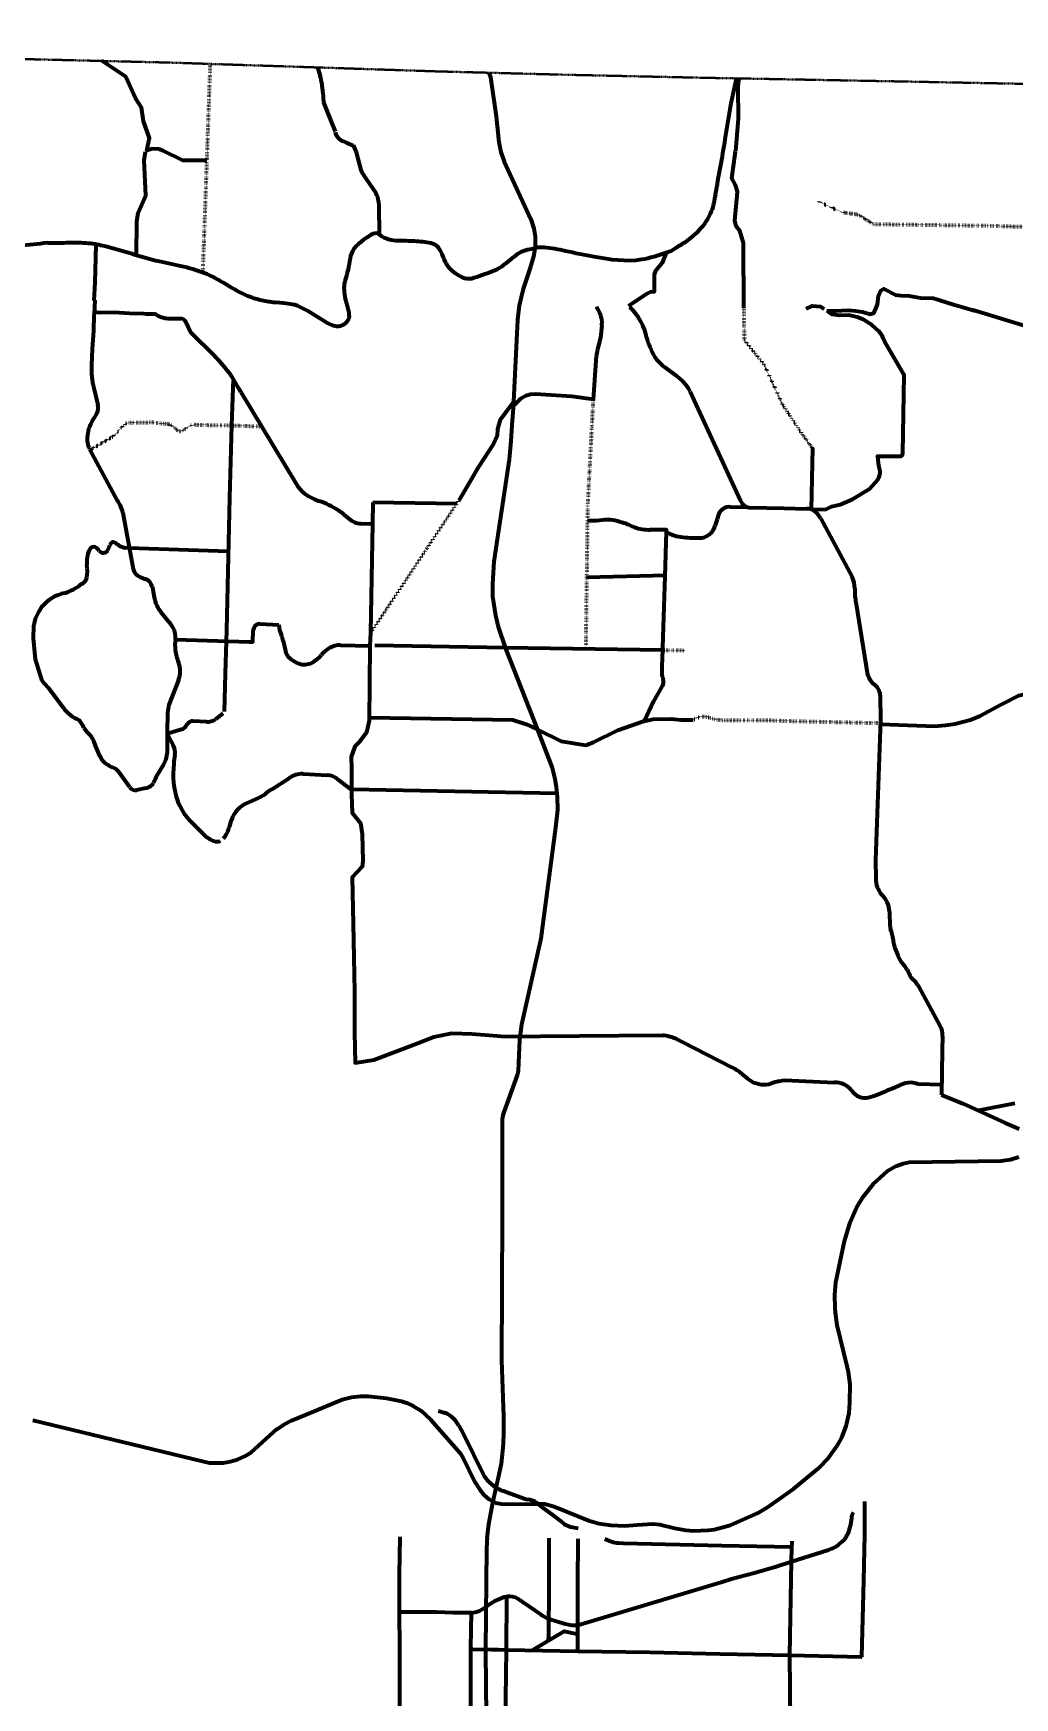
# Model space of a CAD drawing. Header units: feet. Extents: x -383819 to -15998, y -152022 to 104900.
# Drawn here: x -311414 to -275060, y 43276 to 104900 of the extents above; entities that cross this region are included whole.
import ezdxf

# ---------------------------------------------------------------- set-up
doc = ezdxf.new("R2010")
doc.units = ezdxf.units.FT
doc.linetypes.add('DOTTED', pattern=[1.5, 0.3, -1.2])
doc.linetypes.add('LONG_DASH_SHORT_DASH', pattern=[9.9, 6, -1.2, 1.5, -1.2])
for name, color, linetype, lineweight in [('11', 7, 'LONG_DASH_SHORT_DASH', 40), ('41', 7, 'DOTTED', 200), ('42', 7, 'DOTTED', 200), ('57', 7, 'Continuous', 200), ('58', 7, 'Continuous', 200), ('59', 7, 'Continuous', 200), ('60', 7, 'Continuous', 200)]:
    doc.layers.add(name, color=color, linetype=linetype, lineweight=lineweight)

msp = doc.modelspace()

# ---------------------------------------------------------------- linework, layer by layer
at = {"layer": '11'}
msp.add_lwpolyline([(-237142.3, 102752.29), (-245211.83, 102476.14), (-251298.09, 102602.47), (-255960.43, 102784.62), (-260751.93, 102761.12), (-264527.6, 102896.25), (-271877.81, 102972.64), (-279195.34, 103114.73), (-286691.25, 103254.67), (-291711.58, 103364.64), (-296483.24, 103489.59), (-306338.83, 103814.47), (-316547.16, 104059.62), (-322839.76, 104264.31), (-327811.28, 104364.27), (-331658.59, 104464.23), (-341354.66, 104629.55), (-343516, 104700), (-355737.98, 104899.83)], dxfattribs=at)
at = {"layer": '41'}
msp.add_line((-283701.45, 79446.19), (-280035.22, 79362.35), dxfattribs=at)
for points in [[(-282341.96, 98677.03), (-281454, 98274.86), (-280855.79, 98190.69), (-280276.28, 97825.94)], [(-280276.28, 97835.29), (-276102.87, 97779.17), (-271934.13, 97657.59), (-271326.57, 97592.12), (-270265.7, 97162.5), (-269606.74, 96811.77), (-268927.92, 96353.49), (-267791.44, 95564.23), (-267371.65, 95343.41), (-267226.77, 95301.33), (-266614.55, 95170.39), (-266105.14, 94978.66), (-265511.6, 94655.99), (-265205.49, 94576.5), (-264901.72, 94576.5), (-264597.94, 94674.7), (-264116.57, 94978.66), (-263798.78, 95123.63)], [(-286972.51, 79477.35), (-286932.01, 79505.96), (-286693.08, 79605.58), (-286493.97, 79600.59), (-286125.62, 79491.02), (-285841.89, 79471.09), (-283706.43, 79461.13)]]:
    msp.add_lwpolyline(points, dxfattribs=at)
at = {"layer": '42'}
for p, q in [((-305127.51, 96023.22), (-304852.17, 103765.46)), ((-307781.38, 90482.67), (-307109.39, 90491.49)), ((-306911.11, 90482.38), (-306513.04, 90441.58)), ((-295655.55, 87599.8), (-298920.96, 82698.66)), ((-287292.93, 82041.19), (-288113.86, 82054.63))]:
    msp.add_line(p, q, dxfattribs=at)
for points in [[(-285100.27, 94733.47), (-285080.35, 93543.06), (-284338.67, 92621.6), (-283666.68, 91162.22), (-282934.95, 90053.99), (-282541.71, 89526.02)], [(-290942.39, 82077.96), (-290869.46, 87439.71), (-290665.37, 91348.45)], [(-309311.33, 89475.93), (-308570.24, 89909.91), (-308473.22, 89972.56)], [(-308477.88, 89967.57), (-308336.84, 90091), (-308135.48, 90319.61)], [(-305389.8, 90404.36), (-304043.55, 90382.75), (-302962.76, 90344.51)]]:
    msp.add_lwpolyline(points, dxfattribs=at)
for centre, radius, start, end in [((-307798.51, 90053.84), 429.17, 87.71316, 141.73762), ((-307067.13, 89255.35), 1236.92, 82.75371, 92.06564), ((-306571.52, 89864.74), 579.82, 47.71033, 84.52672), ((-305776.98, 90671.44), 553.4, 223.05178, 241.78054), ((-305967.67, 90325.3), 158.29, 243.18937, 296.2001), ((-306927.4, 91905.42), 2006.46, 300.87392, 306.65511), ((-305407.91, 89875.33), 529.34, 88.03882, 127.41762)]:
    msp.add_arc(centre, radius, start, end, dxfattribs=at)
at = {"layer": '57'}
for points in [[(-294535.12, 103438.58), (-294478.33, 103270.81), (-294270.33, 101820.82), (-294172.21, 100870.51), (-294097.65, 100497.46), (-293975.99, 100151.89), (-292989.97, 98014.7), (-292876.15, 97676.99), (-292829.06, 97374.62), (-292825.14, 96991.75), (-292880.08, 96634.41), (-293005.66, 96210.3), (-293272.53, 95442.6), (-293413.81, 94826.08)], [(-293413.87, 94838.03), (-293479.6, 94293.06), (-293643.93, 91020.85), (-293690.88, 90405.41), (-293723.75, 89802.87), (-293789.48, 89121.66), (-294357.59, 85347.93), (-294409.24, 84506.98), (-294399.85, 84050.09), (-294296.55, 83340.68), (-294188.56, 82922.55), (-293916.25, 82121.53), (-292737.76, 79110.08), (-292193.13, 77699.48), (-292094.53, 77281.35), (-292044.05, 77006.52), (-292008.84, 76631.85), (-291997.1, 76143.25), (-292067.53, 75499.61), (-292616.86, 71382.93), (-293334.64, 68195.29), (-293398.02, 67637.98), (-293435.58, 66787.63), (-293452.02, 66491.65), (-293494.27, 66327.22), (-293989.61, 64957.73), (-294026.59, 64839.7), (-294040.68, 64689.36), (-294045.37, 61087.7), (-294068.85, 55758.92), (-293996.07, 53704.1), (-293996.07, 53096.87), (-294007.81, 52667), (-294043.02, 52293.5), (-294080.59, 51952.89), (-294169.79, 51544.16), (-294397.51, 50552.87), (-294547.75, 49702.52), (-294608.79, 49180.44)], [(-294606.72, 49194.71), (-294617.5, 49081.44), (-294628.28, 48725.43), (-294639.06, 47603.46), (-294657.93, 45050.74), (-294655.24, 43685.37), (-294636.37, 42673.99)]]:
    msp.add_lwpolyline(points, dxfattribs=at)
for points in [[(-285378.51, 103222.02), (-285482.14, 102761.91), (-285793.33, 100977.77), (-286157.86, 98931.89)], [(-286148.51, 98931.89), (-286298.06, 98314.61), (-286774.76, 97585.11), (-287242.1, 97182.95), (-287672.06, 96911.72), (-287830.96, 96818.19), (-287971.17, 96771.43)], [(-287971.17, 96771.43), (-288877.82, 96518.91), (-290635.05, 96621.79), (-291698.26, 96836.9), (-292492.76, 96967.84), (-292801.2, 96967.84)]]:
    msp.add_spline(points, degree=3, dxfattribs=at)
at = {"layer": '58'}
for p, q in [((-309090.72, 97049.41), (-309128.76, 95674.53)), ((-288113.86, 82054.63), (-293925.8, 82149.78)), ((-296419.42, 53899.14), (-296163.96, 53818.13)), ((-293829.78, 50869.18), (-293229.41, 50653.84)), ((-283322.53, 48313.77), (-283311.18, 48845.63)), ((-283336.61, 47654.02), (-283322.53, 48313.77))]:
    msp.add_line(p, q, dxfattribs=at)
for points in [[(-285254.35, 103227.84), (-285286.78, 103162.94), (-285320.78, 102906.79), (-285304.4, 101739.63), (-285399.16, 100535.45)], [(-287971.17, 96771.43), (-288119.42, 96405.02), (-288301.93, 96174.57), (-288380.15, 96074.56), (-288410.57, 95970.21), (-288414.92, 95326.69), (-288562.67, 95317.99), (-288693.03, 95252.77), (-289362.24, 94796.21)], [(-299707.33, 94436.57), (-299707.37, 94436.32), (-299711.71, 94408.72), (-299722.82, 94363.3), (-299738.62, 94319.29), (-299758.93, 94277.17), (-299783.53, 94237.41), (-299812.15, 94200.43), (-299844.48, 94166.65), (-299880.17, 94136.43), (-299918.82, 94110.11), (-299960.01, 94087.98), (-300003.28, 94070.27), (-300048.17, 94057.18), (-300094.19, 94048.85), (-300140.82, 94045.38), (-300187.56, 94046.8), (-300233.89, 94053.1), (-300279.31, 94064.21), (-300298.32, 94071.03), (-300317.25, 94077.83), (-300348.32, 94092.44), (-300536.75, 94181.05), (-301257.69, 94620.82), (-301579.55, 94785.01), (-301606.4, 94798.7), (-301629.55, 94807.98), (-301661.22, 94820.67), (-301741.6, 94844.57), (-301824.03, 94859.94), (-302052.16, 94889.94), (-302392.79, 94932.14)], [(-299707.33, 94436.57), (-299707.79, 94486.32), (-299710.7, 94512.93), (-299717.96, 94546.41), (-299799.12, 94906.64)], [(-288791.82, 79430.01), (-288449.9, 79506.91), (-287799.85, 79519.58), (-287424.17, 79485.79), (-286972.51, 79477.35)], [(-292738, 79119.81), (-291865.94, 78697.14), (-290946.67, 78548.14), (-290659.63, 78649.5), (-289766.88, 79101.44), (-288805.51, 79427.52)], [(-280035.19, 79470.54), (-280211.82, 74294.49), (-280204.08, 73595.12)], [(-279695.92, 72384.76), (-279698.55, 72282.21), (-279685.18, 71913.07)], [(-279515.42, 71087.61), (-279496.34, 71024.42), (-279391.76, 70766.11)], [(-279047.75, 70227.56), (-279011.64, 70159.24), (-278963.65, 70055.2)], [(-278661.28, 69674.85), (-278610.29, 69591.4), (-278062.87, 68592.02), (-277818.12, 68145.2)], [(-277732.62, 67766.78), (-277745.86, 67241.86), (-277760.4, 66421.9), (-277773.5, 65598.74)], [(-277768.49, 65603.08), (-276982.33, 65274.42), (-275416.68, 64565.84), (-274900.78, 64338.18)], [(-311430.32, 53554.93), (-305139.93, 52030.41), (-304891.03, 51973.8), (-304600.65, 51970.03), (-304374.38, 51970.03), (-304102.85, 52026.63), (-303846.4, 52090.78), (-303578.65, 52215.31), (-303326.76, 52364.87), (-302393.56, 53215.31), (-302106.94, 53403.98), (-301842.96, 53539.83), (-301307.44, 53766.25), (-299976.2, 54320.96), (-299620.78, 54409.65), (-299281.37, 54439.84), (-299009.84, 54439.84), (-298334.79, 54360.59), (-297780.42, 54251.16), (-297588.09, 54194.56), (-297324.1, 54066.26), (-297060.11, 53903.99), (-296699.97, 53581.34), (-295610.09, 52339.84), (-295508.26, 52170.03), (-295065.16, 51282.28), (-294865.28, 50961.53), (-294721.98, 50784.17), (-294544.73, 50633.23), (-294276.97, 50493.61), (-294084.64, 50455.87), (-293918.7, 50440.78), (-292851.45, 50455.87), (-292483.76, 50448.33), (-292121.72, 50361.53), (-290809.34, 49825.69), (-290469.93, 49731.35), (-290021.15, 49659.65), (-289507.34, 49640.78), (-289043.48, 49678.52), (-288466.48, 49712.48), (-288199.67, 49693.61), (-287649.07, 49553.99), (-287245.55, 49478.52), (-286962.71, 49455.88), (-286419.65, 49474.75), (-286175.47, 49508.71), (-285583.39, 49667.2), (-284589.68, 50104.93), (-284216.33, 50335.12), (-283250.89, 51010.59), (-282332.61, 51779.45), (-281944.18, 52164.36), (-281633.97, 52600.38), (-281465.23, 52905.87), (-281299.3, 53328.51), (-281193.7, 53807.75), (-281163.24, 54209.7), (-281152.22, 54873.8), (-281212.56, 55337.94), (-281269.13, 55553.04), (-281638.71, 57067.2), (-281702.82, 57535.12), (-281712.43, 57703.11), (-281725.44, 58187.94), (-281687.73, 58653.99), (-281359.38, 60175.97), (-281156.94, 60881.35), (-280923.12, 61417.2), (-280674.22, 61817.19), (-280289.55, 62307.76), (-279907.96, 62648.83), (-279744.62, 62791.73), (-279461.78, 62957.77), (-279197.8, 63059.66), (-278963.98, 63104.94), (-275566.13, 63150.22), (-275211.63, 63206.82), (-274909.93, 63304.94)], [(-295650.56, 53354.2), (-295482.99, 53036.38), (-294753.27, 51551.61)], [(-293998.4, 50930.61), (-293829.78, 50869.18), (-293802.81, 50859.5)], [(-292805.15, 50523.29), (-292512.14, 50288.45), (-292148.83, 50021.76), (-291880.22, 49830.48), (-291752.33, 49702.51), (-291519.12, 49597.13), (-291231.76, 49550.62)], [(-285911.07, 48904.25), (-289551.56, 48980.43), (-289724.51, 48992.66), (-289754.31, 48994.93), (-289811.03, 49000.23), (-289930.03, 49023.13), (-290024.98, 49054.82), (-290045.11, 49061.54), (-290064.98, 49070.47), (-290236.89, 49147.7)], [(-283311.18, 48845.63), (-285909.14, 48904.21), (-285911.07, 48904.25)], [(-283311.18, 48845.63), (-283310.45, 48880.04), (-283310.04, 48900.04), (-283309.62, 48920.04), (-283306.57, 49066.18)], [(-283395.3, 44836.88), (-283395.54, 44853.9), (-283336.61, 47654.02)], [(-292935.82, 45032.83), (-291750.81, 45736.23), (-291235.3, 45629.05)], [(-283351.78, 42193.26), (-283361.32, 42383.61), (-283395.3, 44836.88)]]:
    msp.add_lwpolyline(points, dxfattribs=at)
for centre, radius, start, end in [((-279338.06, 73582.79), 866.11, 179.18404, 220.85939), ((-280676.04, 72309.09), 983.04, 4.41508, 45.99589), ((-278761.43, 71959.94), 924.94, 182.90482, 194.07738), ((-281087.25, 71191.13), 1528.66, 6.16029, 20.84006), ((-278681.11, 71388.57), 886.93, 182.15795, 199.83545), ((-278481.32, 71090.24), 966.41, 199.59633, 223.99693), ((-280083.23, 69669.77), 1176.17, 28.31051, 39.56627), ((-278384.85, 70314.17), 634.1, 204.10447, 221.68861), ((-279429.21, 69177.35), 914.99, 32.93742, 51.40095), ((-278382.96, 67818.71), 652.41, 355.43529, 30.02894), ((-296549.87, 52874.9), 1019.07, 28.05599, 67.78818), ((-293550.04, 52244.25), 1388.05, 209.74075, 224.84589), ((-293550.04, 52244.25), 1388.05, 224.39082, 240.51465), ((-293550.04, 52244.25), 1388.05, 240.59681, 251.15463), ((-292987.46, 51280.13), 671.39, 248.87701, 261.0076), ((-293267.64, 49590.08), 1041.53, 63.63729, 80.32327)]:
    msp.add_arc(centre, radius, start, end, dxfattribs=at)
for points in [[(-292843.27, 96921.07), (-292964.78, 96911.72), (-293525.6, 96687.26), (-294151.84, 96200.92), (-294880.9, 95910.99), (-295283.25, 95804.81), (-295831.96, 96051.28), (-296046.94, 96266.39), (-296271.27, 96724.67), (-296442.79, 97003.38), (-296981.63, 97173.59), (-297598.53, 97211), (-298224.78, 97257.77), (-298579.96, 97435.47), (-298612.68, 97463.53), (-299051.99, 97341.94), (-299407.17, 97061.36), (-299538.03, 96921.07), (-299753.01, 96154.16), (-299902.56, 95546.24), (-299818.44, 94910.26)], [(-310889, 97140.1), (-313001.81, 97021.41), (-313609.71, 96999.16), (-313913.66, 96850.8), (-314388.12, 96524.41), (-314655, 96175.77), (-315025.67, 95834.54), (-315299.97, 95597.16), (-316182.16, 95063.07)], [(-302407.54, 94919.61), (-302884.24, 94994.43), (-303356.26, 95125.37), (-304973.28, 95976.46), (-306743.95, 96446.97), (-308852.27, 97033.31), (-309123.33, 97089.42), (-309459.82, 97126.83), (-310198.23, 97136.18), (-310880.56, 97126.83)], [(-292326.58, 45401.28), (-292306.49, 46995.66), (-292306.49, 47786.15), (-292306.49, 49179.56)]]:
    msp.add_spline(points, degree=3, dxfattribs=at)
at = {"layer": '59'}
for p, q in [((-300886.76, 103634.75), (-300785.95, 103326.69)), ((-300684.41, 102706.37), (-300662.2, 102342.98)), ((-309128.76, 95674.53), (-309168.79, 95011.25)), ((-309137.81, 95015.42), (-309162.89, 94499.3)), ((-309172.22, 94492.94), (-309184.91, 93880.64)), ((-306352.06, 94338.69), (-305951.06, 94345.05)), ((-290550.19, 94789.74), (-290540.91, 94760.22)), ((-290368.06, 94345.22), (-290357.34, 94162.21)), ((-305578.26, 93822.56), (-304692.78, 92949.79)), ((-290358.31, 94076.94), (-290400.37, 93621.36)), ((-290400.37, 93621.36), (-290488.73, 93294.72)), ((-290559.48, 92955.51), (-290677.8, 91340.42)), ((-304008.8, 92104.88), (-304066.44, 90379.7)), ((-309176, 91757.64), (-309025.91, 91142.66)), ((-287080.76, 91632.79), (-285218.31, 87600.35)), ((-309327.01, 89504.87), (-308304.78, 87606.9)), ((-282583.61, 87270.72), (-282541.71, 89545.94)), ((-300995.91, 87652.35), (-300821.77, 87580.06)), ((-298839.93, 87542.73), (-295717.67, 87495.84)), ((-308096.7, 87148.66), (-307714.15, 85058.56)), ((-284932.91, 87342.31), (-285582.14, 87360.93)), ((-284900.69, 87342.45), (-283606.26, 87312.78)), ((-283604.32, 87314.3), (-282769.42, 87293.6)), ((-282237.76, 86931.85), (-281084.62, 84778.3)), ((-299282.45, 86745.8), (-298847.51, 86738.91)), ((-304194.52, 85719.64), (-307858.49, 85838.44)), ((-307469.61, 84774.43), (-307259.12, 84691.98)), ((-287974.81, 84821.48), (-290917.24, 84745.97)), ((-306686.55, 83464.21), (-306418.39, 83138.02)), ((-303024.62, 83031.75), (-302316.76, 82994.29)), ((-302162.32, 82408.87), (-302089.54, 82088.56)), ((-300031.71, 82250.41), (-298943.08, 82221.11)), ((-293925.8, 82149.78), (-298763.74, 82228.98)), ((-301816.97, 81687.11), (-301625.06, 81581.96)), ((-304303.66, 81183.72), (-304347.51, 79786.71)), ((-306440.16, 79752.94), (-306456.03, 79025.71)), ((-306413.16, 78894.31), (-306235.02, 78540.41)), ((-306211.12, 77856.52), (-306234.24, 77509.47)), ((-302584.16, 76906.9), (-301930.28, 77325.12)), ((-300140.83, 77290.34), (-299637.55, 76907.33)), ((-303504.3, 76397.46), (-303088.58, 76583.32)), ((-299597.31, 76915.93), (-292021.84, 76770.16)), ((-305659.41, 75807.63), (-305060.06, 75198.99)), ((-304150.95, 75524.65), (-304067.09, 75775.17)), ((-277771.47, 65963.87), (-278651.79, 65989.56)), ((-275059.98, 65274.03), (-276394.66, 65011.33)), ((-281107.86, 49928.12), (-281156.14, 49615.23)), ((-291241.34, 45960.44), (-285932.54, 47559.38)), ((-285932.54, 47559.38), (-285549.69, 47674.69)), ((-295208.22, 43742.46), (-295206, 45064.62)), ((-293920.17, 42383.74), (-293881.83, 45039.89))]:
    msp.add_line(p, q, dxfattribs=at)
for points in [[(-300662.2, 102332.99), (-300386.65, 101656.12), (-300233.05, 101264.47)], [(-307590.43, 96696.61), (-307581.08, 97921.8), (-307530.62, 98249.62), (-307244.59, 98894.48), (-307300.68, 100185.14), (-307253.94, 100512.48)], [(-299933.88, 100900.34), (-299829.87, 100861.45), (-299564.38, 100745.19)], [(-299564.38, 100755.18), (-299451.04, 100498.46), (-299277.39, 99848.89), (-299241.69, 99747.97), (-299101.87, 99527.54), (-298717.64, 98972.23)], [(-285100.27, 94728.1), (-285109.07, 97131.9), (-285236.46, 97590.77), (-285372.34, 97760.72), (-285431.78, 97964.65), (-285329.87, 99035.34), (-285406.31, 99281.76), (-285533.69, 99519.69), (-285406.88, 100525.04)], [(-298630.35, 98688.02), (-298626.83, 98686.58), (-298616.01, 98495.32), (-298601.81, 97479.59)], [(-280222.55, 94674.11), (-280140.76, 94858.83), (-280103.37, 95183.83), (-280021.59, 95375.56), (-279911.76, 95441.03), (-279479.46, 95221.24), (-279273.83, 95195.52), (-278974.73, 95181.49), (-278554.11, 95106.67), (-278082.09, 95090.31), (-277836.15, 95017.82), (-277324.17, 94864.28), (-276527.58, 94627.35)], [(-309167.55, 94592.77), (-308935.72, 94562.21), (-308411.72, 94572.01), (-307845.63, 94542.07), (-307313.75, 94520.4), (-307217.05, 94515.73), (-306991.1, 94508.03)], [(-305954.43, 94353.69), (-305839.94, 94303.88), (-305763.33, 94217.24), (-305578.26, 93822.56)], [(-290524.64, 94721.63), (-290438.73, 94563.81), (-290392.68, 94450.96)], [(-282790.62, 94699.83), (-282552.28, 94812.07), (-282253.17, 94786.35), (-282122.32, 94695.16)], [(-282017.81, 94629.86), (-281986.59, 94629.56), (-281688.35, 94626.68), (-281240.01, 94648.62), (-280962.79, 94618.05), (-280709.46, 94592.07), (-280417.49, 94506.74), (-280282.74, 94541.94), (-280216.44, 94686.47)], [(-273992.93, 93187), (-274142.59, 93442.08), (-274626.03, 94011.25), (-274671.61, 94055.97), (-274703.43, 94074.39), (-276605.34, 94645.58)], [(-309184.91, 93880.64), (-309233.59, 93211.84), (-309260.69, 92606.44)], [(-288019.99, 92535.6), (-287594.42, 92213.12), (-287365.56, 92017.6), (-287339.68, 91992.44)], [(-303721.26, 91616.82), (-302537.4, 89648.22), (-301671.91, 88216.59)], [(-293633.66, 91225.44), (-294114.35, 90584.11), (-294219.54, 90242.03), (-294232.69, 89992.06), (-294364.17, 89702.61), (-294916.41, 88847.43), (-295655.55, 87599.8)], [(-290669, 91306.03), (-290660.4, 91340.98), (-291459.33, 91453.05), (-292816.39, 91542.7), (-293003.05, 91522.78), (-293167.32, 91475.46), (-293356.47, 91380.82), (-293642.69, 91096.92)], [(-304064.94, 90379.95), (-304066.44, 90379.7), (-304148.24, 87713.39)], [(-282583.13, 87286.71), (-282066.11, 87268.17), (-281846.77, 87374.95), (-281530.13, 87450.78), (-281090.09, 87633.53), (-280439.1, 88038.68), (-280128.46, 88384.46), (-280090.25, 88446.46), (-280062.94, 88528.43), (-280049.28, 88612.35), (-280050.32, 88673.28), (-280099.81, 88974.07), (-280121.01, 89161.67), (-280135.28, 89221.59), (-280137.02, 89228.91)], [(-304148.24, 87713.39), (-304148.48, 87702.8), (-304253.58, 82799.43), (-304303.66, 81183.72)], [(-298834.65, 87523.94), (-298846.44, 86755.99), (-298846.84, 86736.32)], [(-299912.63, 87085.59), (-299909.77, 87083.16), (-299711.82, 86920.6)], [(-286032.45, 87075.99), (-286082.95, 86914.43), (-286152.53, 86688.91)], [(-298846.84, 86736.32), (-298928.06, 82708.79), (-298944.24, 82219.71)], [(-287968.99, 86435.75), (-287958.72, 86520.11), (-288573.47, 86517.62)], [(-287968.92, 86438.13), (-288019.41, 84796.68), (-288109.71, 82162.86), (-288112.33, 82071.52)], [(-307012.83, 84413.91), (-306988.27, 84307.01), (-306932.7, 84003.77)], [(-280982.85, 84341.65), (-280983.29, 84236.17), (-280979.64, 84129.97)], [(-280951.8, 83869.94), (-280933.89, 83765.16), (-280524.25, 81223.35)], [(-306139.03, 82459.33), (-303416.26, 82372.94), (-303283.91, 82367.8), (-303266.77, 82784.54)], [(-298944.24, 82219.71), (-298966.18, 79453.63), (-299071.37, 79006.3), (-299348.73, 78657.95), (-299500.69, 78497.45), (-299644.21, 78113.1), (-299623.61, 77690.64), (-299623.1, 76721.4), (-299597.31, 76032.9), (-299298.08, 75659.16), (-299226.32, 75245.23), (-299202.85, 74243.6), (-299230.54, 74035.16), (-299597.31, 73638.39), (-299571.01, 71928.03), (-299518.42, 69428.27), (-299518.42, 67902.1)], [(-288112.33, 82071.52), (-288129.61, 81467.8), (-288134.2, 81207.74)], [(-306039.32, 80946.97), (-306390.64, 80038.4), (-306392.94, 80030.01)], [(-288111.65, 80731.95), (-288113.6, 80725.95), (-288439.64, 80160.01), (-288696, 79600.61), (-288805.51, 79427.52)], [(-280026.51, 79322.5), (-278015.48, 79252.76), (-277622.23, 79282.65), (-277263.83, 79327.48), (-276693.88, 79481.88), (-276340.45, 79631.31), (-275563.94, 80049.81), (-274901.87, 80383.42), (-274702.76, 80433.23), (-273616.36, 80393.39), (-272088.18, 80368.48), (-271027.91, 80348.56), (-270619.73, 80423.27), (-270355.91, 80592.62), (-270141.86, 80737.07), (-269977.59, 80791.86), (-269793.41, 80796.84), (-269634.13, 80786.87), (-269375.28, 80766.95)], [(-280040.5, 80392.27), (-280033.48, 79473.44), (-280035.19, 79470.54)], [(-298965.23, 79573.18), (-293654.15, 79486.53), (-293153.24, 79321.07), (-292738, 79119.81)], [(-301428.51, 77480.53), (-301399.39, 77481.81), (-300537.79, 77430.36)], [(-299518.42, 67902.1), (-299492.12, 66777.22), (-298799.99, 66891.89), (-297209.69, 67491.65), (-296575.47, 67749.3), (-295913.82, 67880.23), (-295153.08, 67856.06), (-294232.68, 67777.12), (-293953.89, 67752.67)], [(-293953.89, 67752.67), (-292629.11, 67770), (-288284.45, 67803.65), (-288107.53, 67797.3)], [(-287577.9, 67659.52), (-287375.98, 67555.62), (-285545.6, 66623.01)], [(-285187.4, 66390.18), (-285168.59, 66375), (-284955.3, 66196.19), (-284816.33, 66102.34)], [(-283789.29, 66103.06), (-283674.26, 66133.25), (-283573.15, 66136.51), (-281744.25, 66059.88)], [(-279809.7, 65752.11), (-279576.51, 65847.29), (-279295.91, 65962.19)], [(-281145.31, 65804.61), (-280997.09, 65641.36), (-280985.17, 65628.57)], [(-280477.21, 65493.62), (-280226.42, 65576.64), (-280022.31, 65664.76), (-279812.16, 65750.8)], [(-283322.53, 48313.77), (-281989.49, 48735.12), (-281969.54, 48741.43), (-281949.49, 48749.47), (-281830.91, 48797.02), (-281799.27, 48813.84)], [(-281799.27, 48813.84), (-281699.07, 48867.1), (-281575.48, 48950.86), (-281464.93, 49044.51)], [(-285545.41, 47676.51), (-284701.56, 47904.56), (-283933.61, 48120.62), (-283322.53, 48313.77)], [(-294773.47, 46552.86), (-294475.48, 46767.03), (-294315.11, 46862.08), (-294147.19, 46943.04), (-293972.94, 47009.31), (-293968.04, 47010.53), (-293876.21, 47025.81)], [(-293881.83, 45039.89), (-293881.74, 45046.1), (-293876.21, 47025.81)], [(-293264.94, 46801.97), (-293285.33, 46816.18), (-293376.42, 46879.65), (-293462.68, 46938.69), (-293556.92, 46983.89), (-293656.95, 47014.2), (-293760.43, 47028.91), (-293864.94, 47027.68), (-293876.21, 47025.81)], [(-296527.59, 46441.02), (-296848, 46443.4), (-297233.65, 46438.73), (-297844.14, 46441.04)], [(-295187.47, 46416.82), (-295199.05, 46416.82), (-295219.05, 46416.95), (-295864.58, 46421.29), (-296478.13, 46440.65), (-296527.59, 46441.02)], [(-295206, 45064.62), (-295205.88, 45136.86), (-295187.47, 46416.82)], [(-295187.47, 46416.82), (-295179.05, 46419.23), (-295121.78, 46426.13), (-294998.93, 46453.92), (-294880.6, 46497.05), (-294768.68, 46554.83)], [(-291245.96, 45959.37), (-291342.96, 45950.93), (-291468.49, 45954.24), (-291592.59, 45973.46), (-291703.44, 46000.49), (-292070.34, 46106.79), (-292232.89, 46158.77), (-292395.78, 46227.35), (-292551.81, 46310.37), (-292605.85, 46342.76), (-293038.43, 46644.16), (-293272.95, 46805.98)], [(-295210.31, 42422.53), (-295210.4, 42444.11), (-295208.22, 43742.46)]]:
    msp.add_lwpolyline(points, dxfattribs=at)
for centre, radius, start, end in [((-303700.63, 102531.12), 3021.3, 3.32535, 15.26722), ((-299790.77, 101325.57), 446.98, 190.76479, 251.88865), ((-299259.36, 98640.32), 634.23, 4.1834, 31.25634), ((-306987.86, 94240.85), 267.2, 56.17601, 90.6942), ((-306342.62, 95361.12), 1022.48, 240.75013, 269.47087), ((-290410.86, 94792.35), 133.99, 193.87541, 211.85973), ((-290659.14, 94333.18), 291.34, 2.37029, 23.84764), ((-290687.09, 93269.38), 2023.98, 9.60064, 47.38121), ((-290711.46, 94123.58), 356.2, 352.47619, 6.22528), ((-287363.32, 92465.84), 3233.46, 165.14657, 171.28961), ((-285677.04, 94519), 3149.38, 196.83394, 204.85819), ((-287215.38, 93694.03), 1410.45, 200.71724, 235.21733), ((-305858.64, 92517.23), 3403.22, 178.46043, 192.89678), ((-310017.13, 87837.34), 7381.46, 36.5154, 43.83695), ((-288156.17, 91131.62), 1186.46, 24.98692, 46.51424), ((-313695.96, 93473.86), 5343.4, 326.67291, 330.4632), ((-309481.74, 91022.13), 471.5, 337.19428, 14.81115), ((-308226.82, 89906.29), 1186.65, 147.83009, 178.4463), ((-308573.49, 89858.82), 843.31, 174.58112, 192.65046), ((-307942.68, 90170.64), 1536.11, 198.85781, 205.68429), ((-300506.83, 88925.31), 1363.7, 211.31194, 249.01999), ((-301374.95, 91659.28), 8027.72, 210.31792, 211.96048), ((-302036.99, 84169.33), 3620.98, 58.19268, 70.45655), ((-284825.13, 87760.04), 424.37, 202.10481, 259.74434), ((-309229.92, 86901.62), 1159.83, 12.29807, 26.07226), ((-300954.07, 85913.89), 1567.63, 48.36833, 58.22186), ((-299226.53, 87497.9), 754.17, 229.92554, 265.74805), ((-285626.13, 86932.16), 431.03, 84.14281, 160.50544), ((-282736.41, 86868.51), 426.37, 55.17682, 94.44004), ((-282978.45, 86529.47), 842.93, 28.51328, 54.83123), ((-287122.66, 88031.53), 1806.32, 242.0604, 263.03017), ((-286753.13, 86830.62), 617.1, 280.11978, 346.72442), ((-286853.6, 92540.65), 6320.98, 265.56991, 271.89386), ((-307327.46, 85144.07), 396.03, 192.4692, 248.96566), ((-307378.5, 84338.14), 373.44, 11.70652, 71.35705), ((-281956.2, 84344.99), 973.36, 359.8033, 26.43446), ((-305663.69, 84256.79), 1293.99, 191.27586, 217.77074), ((-279633.85, 84142.56), 1345.85, 180.53597, 191.68691), ((-307367.13, 82245.66), 1303.12, 29.16458, 43.65719), ((-307004.7, 82496.48), 865.2, 357.30423, 26.70034), ((-302907.14, 82764.56), 360.16, 155.27398, 177.20331), ((-303025.64, 82786.74), 245.02, 89.76167, 148.37645), ((-301447.62, 83006.45), 869.31, 180.80181, 206.97642), ((-303019.94, 82266.01), 869.44, 9.45796, 23.47226), ((-305094.94, 82225.16), 1070.67, 167.55201, 189.08852), ((-304738.18, 82191.28), 1420.44, 185.46336, 204.23376), ((-301521.43, 82181.3), 575.64, 189.27134, 239.68525), ((-299986.78, 81287.03), 964.43, 92.67024, 142.25794), ((-306813.56, 81284.43), 844.58, 336.45008, 22.69583), ((-301367.18, 82200.93), 670.54, 247.38141, 289.04444), ((-301605.93, 82567.03), 1099.65, 294.58791, 321.15874), ((-287383.32, 81267.87), 753.28, 184.57855, 202.60515), ((-288332.75, 80886.12), 270.24, 325.22773, 20.25293), ((-279846.66, 81334.28), 686.61, 189.29679, 230.67568), ((-280587.97, 80347.05), 549.34, 4.72162, 56.12327), ((-304964.72, 79644.06), 1479.44, 164.85433, 175.78438), ((-306753.6, 78258.25), 590.37, 352.81438, 28.55046), ((-298512.22, 77013.58), 7744.77, 171.27599, 173.77651), ((-303656.74, 77405.31), 2579.6, 177.68587, 209.56), ((-301437.95, 76623.99), 856.72, 89.21497, 125.07617), ((-300573.09, 76697.64), 733.58, 53.89673, 87.25376), ((-303933.46, 78338), 1947.44, 295.66233, 304.53856), ((-300607.06, 73846.02), 3643.89, 122.85946, 127.584), ((-304378.11, 77010.22), 1757.26, 209.95798, 223.18478), ((-303094.66, 75461.32), 1021.85, 113.55666, 162.27625), ((-304389.82, 75925.94), 988.77, 227.32425, 253.3831), ((-305235.52, 75792.49), 1117.15, 321.25957, 346.12819), ((-304604.53, 75305.71), 334.25, 258.25254, 291.74505), ((-288283.49, 66034.08), 1771.99, 66.53471, 84.30099), ((-286409.8, 64901.53), 1926.23, 50.60902, 63.34279), ((-284341.34, 66946.53), 968.64, 240.63489, 285.84751), ((-282667.43, 61955.66), 4296.77, 105.06916, 109.14817), ((-281766.03, 65127.75), 932.39, 65.80452, 88.66152), ((-281567.32, 65475.42), 535.22, 37.95585, 69.95652), ((-278837.27, 64893.37), 1163.07, 93.30957, 113.22477), ((-279150.38, 64511.76), 1562.23, 71.18369, 80.94116), ((-280588.74, 66094.84), 612.01, 215.99768, 280.43984), ((-280640.69, 49902.92), 467.84, 151.1313, 176.91208), ((-282145.31, 49778.29), 1002.52, 320.18534, 350.63942), ((-282418.41, 50061.48), 1394.27, 313.16495, 318.47969)]:
    msp.add_arc(centre, radius, start, end, dxfattribs=at)
for centre, major_axis, ratio, start_param, end_param in [((-542592.47, -49636.27), (7094.77, 277421.44), 0.99999, 5.27197732, 5.2745445), ((-366557.26, 45947.43), (1152.77, 68567.38), 0.999999, 5.23035122, 5.23159748)]:
    msp.add_ellipse(centre, major_axis=major_axis, ratio=ratio, start_param=start_param, end_param=end_param, dxfattribs=at)
for points in [[(-289454.54, 86744.25), (-289778.09, 86836.39), (-290131.51, 86891.18), (-290550.89, 86853.82), (-290886.88, 86851.33)], [(-289459.51, 86754.21), (-289337.56, 86699.42), (-289145.91, 86614.74), (-288859.69, 86540.03), (-288566.01, 86515.13)]]:
    msp.add_spline(points, degree=3, dxfattribs=at)
at = {"layer": '60'}
for p, q in [((-307866.55, 85838.72), (-307984.21, 85846.76)), ((-304390.82, 79711.5), (-304654.04, 79504.06)), ((-305941.21, 79125.16), (-306457.38, 78965.87)), ((-304998.42, 79403.51), (-305507.15, 79430.42)), ((-307836.65, 76985.42), (-308217.08, 77522.9)), ((-307258.24, 76946.86), (-307573.14, 76876.22)), ((-280627.45, 50544.76), (-280630.53, 49034.7)), ((-297848.34, 47831.3), (-297828.3, 49237.01)), ((-280648.51, 47617.74), (-280628.47, 48739.43)), ((-297844.14, 46441.04), (-297846.51, 47833.02)), ((-291241.34, 45960.44), (-291244.33, 47747.61)), ((-297836.91, 43817.34), (-297841.86, 45113.8)), ((-283395.3, 44836.88), (-285974.96, 44888.61)), ((-297831.89, 42501.32), (-297836.91, 43817.34))]:
    msp.add_line(p, q, dxfattribs=at)
for points in [[(-304979.88, 100187.71), (-305870.59, 100185.14), (-306599.65, 100549.89), (-306767.9, 100606.01), (-307010.92, 100624.71), (-307207.21, 100559.24), (-307104.39, 101017.52), (-307327.01, 101647.57), (-307402.46, 102150.97), (-307628.8, 102503.35), (-307980.89, 103283.62), (-308878.08, 103875.45)], [(-279888.42, 93498.9), (-279927.84, 93612.67), (-279975.66, 93708.5), (-280092.05, 93866.38), (-280336.79, 94095.73), (-280667.96, 94304.91), (-280899.85, 94394.89), (-281206.22, 94462.41), (-281534.26, 94455.85), (-281819.38, 94490.63), (-281953.13, 94588.43), (-282017.81, 94629.86)], [(-280137.02, 89228.91), (-280141.23, 89246.59), (-280118.73, 89246.57), (-279289.02, 89245.95), (-279258.16, 89255.41), (-279236.7, 89271.02), (-279221.09, 89290.53), (-279201.62, 89349.37), (-279150.98, 92246.47), (-279166.42, 92282.95), (-279187.82, 92321.53), (-279888.42, 93498.9)], [(-311085.91, 83704.07), (-311213.19, 83497.09), (-311340.48, 83226.44), (-311404.13, 82947.82), (-311412.09, 82509.99), (-311340.48, 81721.9), (-311101.82, 80941.76)], [(-311102.24, 80932.37), (-310861.14, 80680.16), (-310580.63, 80290.17), (-310310.46, 79938.89)], [(-309297.1, 78895.57), (-309346.09, 78949.65), (-309383, 78988.58)], [(-306456.03, 79025.71), (-306449.54, 78300.55), (-306451.12, 78229.4)], [(-308952.84, 78147.7), (-309100.36, 78495.83), (-309176.98, 78707.58)], [(-306537.18, 77924.21), (-306593.94, 77824.91), (-306825.48, 77444.24)], [(-306890.75, 77314.05), (-306948.24, 77170.47), (-306955.77, 77149.07)], [(-291244.33, 47747.61), (-291230.36, 48887.55), (-291230.93, 49159.4)], [(-280628.47, 48739.43), (-280628.16, 48757), (-280630.53, 49034.69)], [(-280721.9, 44773.12), (-280721.87, 44791.73), (-280650.47, 47613.38)], [(-297841.86, 45113.8), (-297841.89, 45120.6), (-297844.14, 46441.04)], [(-291242.65, 44990.35), (-291241.33, 45953.04), (-291241.34, 45960.44)], [(-294440.02, 45051.41), (-295131.62, 45063.23), (-295206, 45064.62)], [(-293881.83, 45039.89), (-294183.62, 45045.54), (-294448.55, 45050.49)], [(-291242.65, 44990.35), (-291248.25, 44990.44), (-293862.89, 45039.54), (-293881.83, 45039.89)], [(-285974.96, 44888.61), (-285987.96, 44888.87), (-288570.17, 44948.55), (-291242.65, 44990.35)], [(-280721.9, 44773.12), (-280746.45, 44773.71), (-283366.67, 44836.31), (-283395.3, 44836.88)]]:
    msp.add_lwpolyline(points, dxfattribs=at)
for centre, radius, start, end in [((-308408.58, 85330.77), 1024.16, 155.18276, 186.30622), ((-309136.46, 85674.93), 219.16, 111.5185, 156.97739), ((-309177.6, 85731.44), 152.51, 66.12153, 104.91103), ((-309343.71, 85461.45), 468.56, 37.07739, 60.92082), ((-308815.26, 85853.46), 189.5, 215.17185, 326.74483), ((-310324.02, 86534.81), 1842.9, 334.7796, 341.43628), ((-308199.91, 85790.78), 408.39, 139.97428, 157.75151), ((-308462.23, 85891.26), 167.33, 47.72916, 107.18877), ((-307943.59, 86520.46), 648.22, 231.05229, 241.21052), ((-307854.58, 86583.61), 747.95, 237.5616, 260.17784), ((-311116.73, 84973.96), 1707.75, 352.30776, 8.22526), ((-310821.98, 85944.1), 1858.38, 287.48595, 309.11009), ((-309769.74, 84840.69), 358.31, 289.93174, 344.572), ((-309956.02, 82744.14), 1460.2, 102.15951, 139.49069), ((-309206.8, 80736.03), 1361.43, 215.83918, 248.06588), ((-304987.35, 80005.96), 602.41, 268.51581, 303.68613), ((-310552.38, 78740.82), 1110.91, 23.75825, 40.99605), ((-308987.11, 79448.9), 607.23, 205.40604, 229.39148), ((-309772.06, 78459.72), 644.64, 22.61284, 42.54102), ((-306049.2, 79490.87), 381.49, 285.5773, 334.96738), ((-305524.67, 79223.02), 208.14, 85.17211, 149.24864), ((-308337.19, 78400.02), 665.35, 202.28536, 225.39189), ((-307842.4, 79098.17), 1516.15, 230.6154, 245.81376), ((-308637.46, 77237.94), 507.87, 34.13152, 69.97746), ((-307390.87, 78329.7), 945.09, 334.59343, 353.90814), ((-307505.58, 77721.39), 813.06, 287.71045, 306.40351), ((-307116.96, 77212.59), 173.26, 302.82348, 338.49532), ((-306158.02, 77028.1), 786.56, 148.05703, 158.69629), ((-307613.31, 77151.83), 278.52, 216.68846, 278.29245)]:
    msp.add_arc(centre, radius, start, end, dxfattribs=at)

doc.saveas('drawing.dxf')
